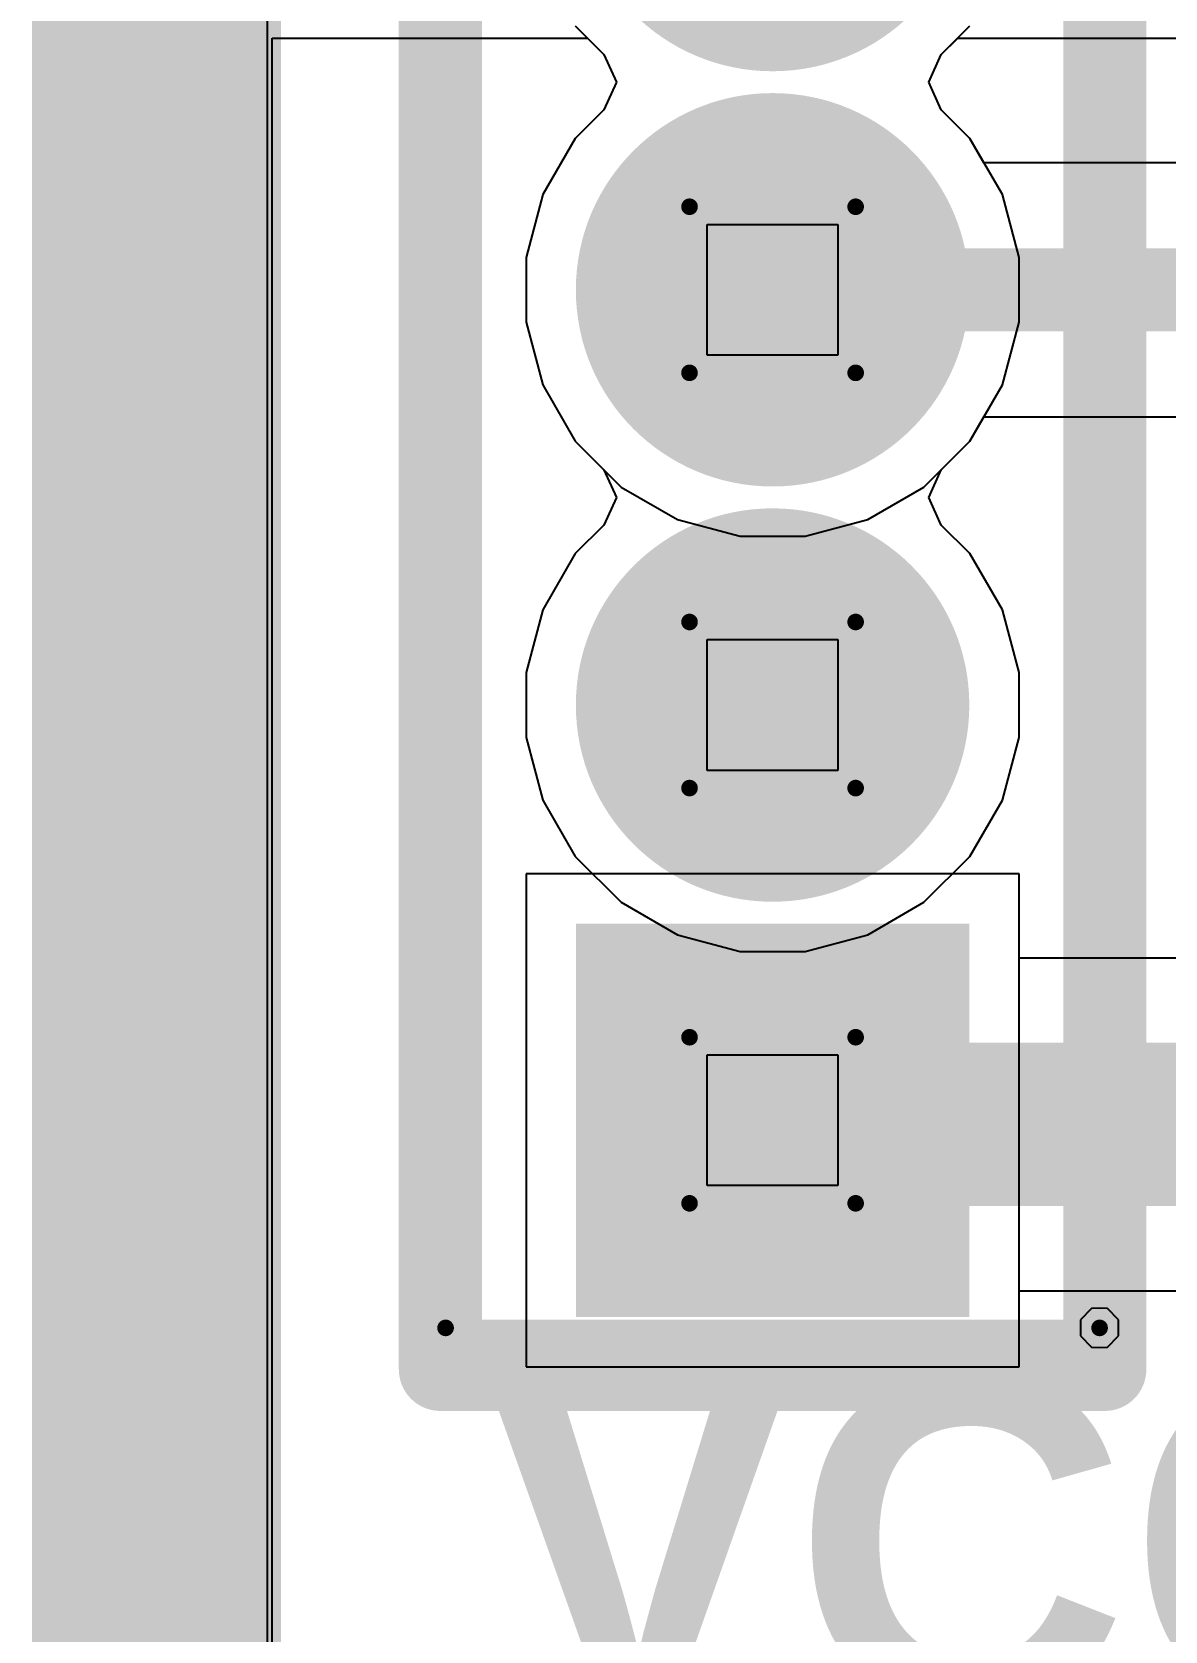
# Model space of a CAD drawing. Header units: inches. Extents: x -13 to 356, y -4 to 120.
# Drawn here: x -3.79 to -0.325, y 2.743 to 7.634 of the extents above; entities that cross this region are included whole.
import ezdxf

# ---------------------------------------------------------------- set-up
doc = ezdxf.new("R2010")
doc.units = ezdxf.units.IN
for name, color, linetype in [('Board_outline', 56, 'Continuous'), ('Bottom Layer', 5, 'Continuous'), ('Bottom Overlay', 54, 'Continuous'), ('Bottom Solder', 6, 'Continuous'), ('Drill Drawing', 1, 'Continuous'), ('GND', 16, 'Continuous'), ('Keep-Out Layer', 6, 'Continuous'), ('Mechanical 15', 56, 'Continuous'), ('Multi-Layer', 9, 'Continuous'), ('Pad Holes', 156, 'Continuous'), ('POWER', 76, 'Continuous'), ('Top Layer', 1, 'Continuous'), ('Top Overlay', 2, 'Continuous'), ('Top Solder', 216, 'Continuous')]:
    doc.layers.add(name, color=color, linetype=linetype)
doc.styles.add('Arial_Bold', font='', dxfattribs={"height": 0.2})
doc.styles.get('Arial_Bold').set_extended_font_data('Arial', bold=True)

# ---------------------------------------------------------------- blocks, each defined once
blk = doc.blocks.new('HDR_TH_5P_P1_27_V_M_1')
at = {"layer": 'Bottom Layer'}
blk.add_hatch(color=5, dxfattribs=at).paths.add_polyline_path([(-3.039999, 0.499999), (-2.040001, 0.499999), (-2.040001, -0.499999), (-3.039999, -0.499999)])
h = blk.add_hatch(color=5, dxfattribs=at)
edge = h.paths.add_edge_path()
edge.add_arc((-1.27, 0), 0.499999, 0, 360)
h = blk.add_hatch(color=5, dxfattribs=at)
edge = h.paths.add_edge_path()
edge.add_arc((0, 0), 0.499999, 0, 360)
h = blk.add_hatch(color=5, dxfattribs=at)
edge = h.paths.add_edge_path()
edge.add_arc((1.27, 0), 0.499999, 0, 360)
at = {"layer": 'Bottom Solder'}
blk.add_hatch(color=6, dxfattribs=at).paths.add_polyline_path([(-3.141599, 0.601599), (-1.938401, 0.601599), (-1.938401, -0.601599), (-3.141599, -0.601599)])
h = blk.add_hatch(color=6, dxfattribs=at)
edge = h.paths.add_edge_path()
edge.add_arc((-1.27, 0), 0.601599, 0, 360)
h = blk.add_hatch(color=6, dxfattribs=at)
edge = h.paths.add_edge_path()
edge.add_arc((0, 0), 0.601599, 0, 360)
h = blk.add_hatch(color=6, dxfattribs=at)
edge = h.paths.add_edge_path()
edge.add_arc((1.27, 0), 0.601599, 0, 360)
at = {"layer": 'GND'}
blk.add_hatch(color=16, dxfattribs=at).paths.add_polyline_path([(-3.039999, 0.499999), (-2.040001, 0.499999), (-2.040001, -0.499999), (-3.039999, -0.499999)])
h = blk.add_hatch(color=16, dxfattribs=at)
edge = h.paths.add_edge_path()
edge.add_arc((-1.27, 0), 0.499999, 0, 360)
h = blk.add_hatch(color=16, dxfattribs=at)
edge = h.paths.add_edge_path()
edge.add_arc((0, 0), 0.499999, 0, 360)
h = blk.add_hatch(color=16, dxfattribs=at)
edge = h.paths.add_edge_path()
edge.add_arc((1.27, 0), 0.499999, 0, 360)
at = {"layer": 'Multi-Layer'}
blk.add_hatch(color=9, dxfattribs=at).paths.add_polyline_path([(-3.039999, 0.499999), (-2.040001, 0.499999), (-2.040001, -0.499999), (-3.039999, -0.499999)])
h = blk.add_hatch(color=9, dxfattribs=at)
edge = h.paths.add_edge_path()
edge.add_arc((-1.27, 0), 0.499999, 0, 360)
h = blk.add_hatch(color=9, dxfattribs=at)
edge = h.paths.add_edge_path()
edge.add_arc((0, 0), 0.499999, 0, 360)
h = blk.add_hatch(color=9, dxfattribs=at)
edge = h.paths.add_edge_path()
edge.add_arc((1.27, 0), 0.499999, 0, 360)
at = {"layer": 'Pad Holes'}
h = blk.add_hatch(color=7, dxfattribs=at)
edge = h.paths.add_edge_path()
edge.add_arc((-2.54, 0), 0.350012, 0, 360)
h = blk.add_hatch(color=7, dxfattribs=at)
edge = h.paths.add_edge_path()
edge.add_arc((-1.27, 0), 0.350012, 0, 360)
h = blk.add_hatch(color=7, dxfattribs=at)
edge = h.paths.add_edge_path()
edge.add_arc((0, 0), 0.350012, 0, 360)
at = {"layer": 'POWER'}
blk.add_hatch(color=76, dxfattribs=at).paths.add_polyline_path([(-3.039999, 0.499999), (-2.040001, 0.499999), (-2.040001, -0.499999), (-3.039999, -0.499999)])
h = blk.add_hatch(color=76, dxfattribs=at)
edge = h.paths.add_edge_path()
edge.add_arc((-1.27, 0), 0.499999, 0, 360)
h = blk.add_hatch(color=76, dxfattribs=at)
edge = h.paths.add_edge_path()
edge.add_arc((0, 0), 0.499999, 0, 360)
h = blk.add_hatch(color=76, dxfattribs=at)
edge = h.paths.add_edge_path()
edge.add_arc((1.27, 0), 0.499999, 0, 360)
at = {"layer": 'Top Layer'}
blk.add_hatch(color=1, dxfattribs=at).paths.add_polyline_path([(-3.039999, 0.499999), (-2.040001, 0.499999), (-2.040001, -0.499999), (-3.039999, -0.499999)])
h = blk.add_hatch(color=1, dxfattribs=at)
edge = h.paths.add_edge_path()
edge.add_arc((-1.27, 0), 0.499999, 0, 360)
h = blk.add_hatch(color=1, dxfattribs=at)
edge = h.paths.add_edge_path()
edge.add_arc((0, 0), 0.499999, 0, 360)
h = blk.add_hatch(color=1, dxfattribs=at)
edge = h.paths.add_edge_path()
edge.add_arc((1.27, 0), 0.499999, 0, 360)
at = {"layer": 'Top Solder'}
blk.add_hatch(color=216, dxfattribs=at).paths.add_polyline_path([(-3.141599, 0.601599), (-1.938401, 0.601599), (-1.938401, -0.601599), (-3.141599, -0.601599)])
h = blk.add_hatch(color=216, dxfattribs=at)
edge = h.paths.add_edge_path()
edge.add_arc((-1.27, 0), 0.601599, 0, 360)
h = blk.add_hatch(color=216, dxfattribs=at)
edge = h.paths.add_edge_path()
edge.add_arc((0, 0), 0.601599, 0, 360)
h = blk.add_hatch(color=216, dxfattribs=at)
edge = h.paths.add_edge_path()
edge.add_arc((1.27, 0), 0.601599, 0, 360)
at = {"layer": 'Mechanical 15'}
for p, q in [((-2.7399996, 0.1999996), (-2.7399996, 0.1999996)), ((-2.7399996, 0.1999996), (-2.3400004, 0.1999996)), ((-2.7399996, -0.1999996), (-2.7399996, 0.1999996)), ((-2.3400004, 0.1999996), (-2.3400004, -0.1999996)), ((-1.4699996, 0.1999996), (-1.4699996, 0.1999996)), ((-1.4699996, 0.1999996), (-1.0700004, 0.1999996)), ((-1.4699996, -0.1999996), (-1.4699996, 0.1999996)), ((-1.0700004, 0.1999996), (-1.0700004, -0.1999996)), ((-0.1999996, 0.1999996), (-0.1999996, 0.1999996)), ((-0.1999996, 0.1999996), (0.1999996, 0.1999996)), ((-0.1999996, -0.1999996), (-0.1999996, 0.1999996)), ((0.1999996, 0.1999996), (0.1999996, -0.1999996)), ((-2.3400004, -0.1999996), (-2.7399996, -0.1999996)), ((-1.0700004, -0.1999996), (-1.4699996, -0.1999996)), ((0.1999996, -0.1999996), (-0.1999996, -0.1999996)), ((-3.23424804, -0.9757155999999999), (-3.23494654, -1.00004626)), ((-3.19934336, -0.94178374), (-3.23424804, -0.9757155999999999)), ((-3.15065918, -0.9417608799999999), (-3.19934336, -0.94178374)), ((-3.11572656, -0.9756648), (-3.15065918, -0.9417608799999999)), ((-3.11500774, -0.99999546), (-3.11572656, -0.9756648)), ((-3.23494654, -1.00004626), (-3.234944, -1.0000488)), ((-3.234944, -1.0000488), (-3.23422518, -1.02437946)), ((-3.23422518, -1.02437946), (-3.19929256, -1.05828338)), ((-3.15060838, -1.05826052), (-3.1157037, -1.02432866)), ((-3.1157037, -1.02432866), (-3.1150052, -0.999998)), ((-3.1150052, -0.999998), (-3.11500774, -0.99999546)), ((-3.19929256, -1.05828338), (-3.15060838, -1.05826052))]:
    blk.add_line(p, q, dxfattribs=at)
for points in [[(-3.175, 0.999998, 0.0508, 0.0508, 0), (-3.175, -0.999998, 0.0508, 0.0508, 0)], [(-3.175, 0.999998, 0.0508, 0.0508, 0), (3.175, 0.999998, 0.0508, 0.0508, 0)], [(-3.175, -0.999998, 0.0508, 0.0508, 0), (3.175, -0.999998, 0.0508, 0.0508, 0)]]:
    blk.add_lwpolyline(points, format="xyseb", dxfattribs=at)
for points in [[(-3.1877, 0.999998, 0.0254, 0.0254, 1), (-3.1623, 0.999998, 0.0254, 0.0254, 1)], [(-3.1877, 0.999998, 0.0254, 0.0254, 1), (-3.1623, 0.999998, 0.0254, 0.0254, 1)], [(-3.1877, -0.999998, 0.0254, 0.0254, 1), (-3.1623, -0.999998, 0.0254, 0.0254, 1)], [(-3.1877, -0.999998, 0.0254, 0.0254, 1), (-3.1623, -0.999998, 0.0254, 0.0254, 1)]]:
    blk.add_lwpolyline(points, format="xyseb", close=True, dxfattribs=at)
at = {"layer": 'Top Overlay'}
for points in [[(-3.302, 1.016, 0.254, 0.254, 0), (-3.302, -1.016, 0.254, 0.254, 0)], [(-3.302, 1.016, 0.254, 0.254, 0), (3.302, 1.016, 0.254, 0.254, 0)], [(-3.302, -1.016, 0.254, 0.254, 0), (3.302, -1.016, 0.254, 0.254, 0)]]:
    blk.add_lwpolyline(points, format="xyseb", dxfattribs=at)
for points in [[(-3.3655, 1.016, 0.127, 0.127, 1), (-3.2385, 1.016, 0.127, 0.127, 1)], [(-3.3655, 1.016, 0.127, 0.127, 1), (-3.2385, 1.016, 0.127, 0.127, 1)], [(-3.3655, -1.016, 0.127, 0.127, 1), (-3.2385, -1.016, 0.127, 0.127, 1)], [(-3.3655, -1.016, 0.127, 0.127, 1), (-3.2385, -1.016, 0.127, 0.127, 1)]]:
    blk.add_lwpolyline(points, format="xyseb", close=True, dxfattribs=at)

msp = doc.modelspace()

# ---------------------------------------------------------------- hatches: boundary and pattern name
at = {"layer": 'Top Layer'}
msp.add_hatch(color=1, dxfattribs=at).paths.add_polyline_path([(-1.52512522, 4.0426005), (0.4510659, 4.0426005), (0.4510659, 4.5425995), (-1.52512522, 4.5425995)])

# ---------------------------------------------------------------- linework, layer by layer
at = {"layer": 'Board_outline'}
for points in [[(-3.40893908, -2.08331816, 0.7619999999999999, 0.7619999999999999, 0), (-3.40893908, 42.67668122, 0.7619999999999999, 0.7619999999999999, 0)], [(-3.40893908, -2.08331816, 0.7619999999999999, 0.7619999999999999, 0), (-3.40893908, 42.67668122, 0.7619999999999999, 0.7619999999999999, 0)], [(-3.40893908, -2.08331816, 0.7619999999999999, 0.7619999999999999, 0), (-3.40893908, 42.67668122, 0.7619999999999999, 0.7619999999999999, 0)], [(-3.40893908, -2.10871816, 0.7619999999999999, 0.7619999999999999, 0), (-3.40893908, 42.65128121999999, 0.7619999999999999, 0.7619999999999999, 0)]]:
    msp.add_lwpolyline(points, format="xyseb", dxfattribs=at)
at = {"layer": 'Bottom Layer'}
for p, q in [((-3.07019706, -2.06044038), (-3.07019706, 42.67668122)), ((-2.12847682, 7.6523342), (-2.04093318, 7.56479056)), ((-1.00931726, 7.56479056), (-0.9217736199999998, 7.6523342)), ((-2.04093318, 7.56479056), (-2.00249282, 7.480299999999999)), ((-1.04775762, 7.480299999999999), (-1.00931726, 7.56479056)), ((-2.00249282, 7.480299999999999), (-2.04093318, 7.395809439999999)), ((-1.00931726, 7.395809439999999), (-1.04775762, 7.480299999999999)), ((-2.04093318, 7.395809439999999), (-2.12847682, 7.3082658)), ((-0.9217736199999998, 7.3082658), (-1.00931726, 7.395809439999999)), ((-2.12847682, 7.3082658), (-2.22774256, 7.136333199999999)), ((-0.87876126, 7.23376506), (-0.9217736199999998, 7.3082658)), ((2.66231116, 7.23376506), (-0.87876126, 7.23376506)), ((-2.22774256, 7.136333199999999), (-2.27912422, 6.944565739999999)), ((-2.27912422, 6.944565739999999), (-2.27912422, 6.746034259999999)), ((-2.27912422, 6.746034259999999), (-2.22774256, 6.5542668)), ((-2.22774256, 6.5542668), (-2.12847682, 6.3823342)), ((-0.9217736199999998, 6.3823342), (-0.87876126, 6.456834939999999)), ((-0.87876126, 6.456834939999999), (2.22729552, 6.456834939999999)), ((-2.12847682, 6.3823342), (-1.98809102, 6.241948399999999)), ((-1.06215942, 6.241948399999999), (-0.9217736199999998, 6.3823342)), ((-1.98809102, 6.241948399999999), (-1.81615842, 6.142682659999999)), ((-1.23409202, 6.142682659999999), (-1.06215942, 6.241948399999999)), ((-1.81615842, 6.142682659999999), (-1.62439096, 6.091301)), ((-1.42585948, 6.091301), (-1.23409202, 6.142682659999999)), ((-1.62439096, 6.091301), (-1.42585948, 6.091301)), ((-0.77112622, 5.059298999999999), (-2.27912422, 5.059298999999999)), ((-2.27912422, 5.059298999999999), (-2.27912422, 3.551301)), ((-0.77112622, 3.551301), (-0.77112622, 5.059298999999999)), ((-2.27912422, 3.551301), (-0.77112622, 3.551301))]:
    msp.add_line(p, q, dxfattribs=at)
msp.add_lwpolyline([(-1.52512522, 6.8453, 0.254, 0.254, 0), (2.82321762, 6.8453, 0.254, 0.254, 0)], format="xyseb", dxfattribs=at)
msp.add_lwpolyline([(-1.58862522, 6.8453, 0.127, 0.127, 1), (-1.46162522, 6.8453, 0.127, 0.127, 1)], format="xyseb", close=True, dxfattribs=at)
at = {"layer": 'Bottom Overlay'}
msp.add_lwpolyline([(-3.40893908, -2.08331816, 0.7619999999999999, 0.7619999999999999, 0), (-3.40893908, 42.67668122, 0.7619999999999999, 0.7619999999999999, 0)], format="xyseb", dxfattribs=at)
at = {"layer": 'Drill Drawing'}
for points in [[(-1.77912522, 7.0993, 0.0508, 0.0508, 0), (-1.27112522, 7.0993, 0.0508, 0.0508, 0)], [(-1.77912522, 6.591299999999999, 0.0508, 0.0508, 0), (-1.77912522, 7.0993, 0.0508, 0.0508, 0)], [(-1.27112522, 6.591299999999999, 0.0508, 0.0508, 0), (-1.27112522, 7.0993, 0.0508, 0.0508, 0)], [(-1.77912522, 6.591299999999999, 0.0508, 0.0508, 0), (-1.27112522, 6.591299999999999, 0.0508, 0.0508, 0)], [(-1.77912522, 5.8293, 0.0508, 0.0508, 0), (-1.27112522, 5.8293, 0.0508, 0.0508, 0)], [(-1.77912522, 5.3213, 0.0508, 0.0508, 0), (-1.77912522, 5.8293, 0.0508, 0.0508, 0)], [(-1.27112522, 5.3213, 0.0508, 0.0508, 0), (-1.27112522, 5.8293, 0.0508, 0.0508, 0)], [(-1.77912522, 5.3213, 0.0508, 0.0508, 0), (-1.27112522, 5.3213, 0.0508, 0.0508, 0)], [(-1.77912522, 4.559299999999999, 0.0508, 0.0508, 0), (-1.27112522, 4.559299999999999, 0.0508, 0.0508, 0)], [(-1.77912522, 4.051299999999999, 0.0508, 0.0508, 0), (-1.77912522, 4.559299999999999, 0.0508, 0.0508, 0)], [(-1.27112522, 4.051299999999999, 0.0508, 0.0508, 0), (-1.27112522, 4.559299999999999, 0.0508, 0.0508, 0)], [(-1.77912522, 4.051299999999999, 0.0508, 0.0508, 0), (-1.27112522, 4.051299999999999, 0.0508, 0.0508, 0)]]:
    msp.add_lwpolyline(points, format="xyseb", dxfattribs=at)
for points in [[(-1.79182522, 7.0993, 0.0254, 0.0254, 1), (-1.76642522, 7.0993, 0.0254, 0.0254, 1)], [(-1.79182522, 7.0993, 0.0254, 0.0254, 1), (-1.76642522, 7.0993, 0.0254, 0.0254, 1)], [(-1.28382522, 7.0993, 0.0254, 0.0254, 1), (-1.25842522, 7.0993, 0.0254, 0.0254, 1)], [(-1.28382522, 7.0993, 0.0254, 0.0254, 1), (-1.25842522, 7.0993, 0.0254, 0.0254, 1)], [(-1.79182522, 6.591299999999999, 0.0254, 0.0254, 1), (-1.76642522, 6.591299999999999, 0.0254, 0.0254, 1)], [(-1.79182522, 6.591299999999999, 0.0254, 0.0254, 1), (-1.76642522, 6.591299999999999, 0.0254, 0.0254, 1)], [(-1.28382522, 6.591299999999999, 0.0254, 0.0254, 1), (-1.25842522, 6.591299999999999, 0.0254, 0.0254, 1)], [(-1.28382522, 6.591299999999999, 0.0254, 0.0254, 1), (-1.25842522, 6.591299999999999, 0.0254, 0.0254, 1)], [(-1.79182522, 5.8293, 0.0254, 0.0254, 1), (-1.76642522, 5.8293, 0.0254, 0.0254, 1)], [(-1.79182522, 5.8293, 0.0254, 0.0254, 1), (-1.76642522, 5.8293, 0.0254, 0.0254, 1)], [(-1.28382522, 5.8293, 0.0254, 0.0254, 1), (-1.25842522, 5.8293, 0.0254, 0.0254, 1)], [(-1.28382522, 5.8293, 0.0254, 0.0254, 1), (-1.25842522, 5.8293, 0.0254, 0.0254, 1)], [(-1.79182522, 5.3213, 0.0254, 0.0254, 1), (-1.76642522, 5.3213, 0.0254, 0.0254, 1)], [(-1.79182522, 5.3213, 0.0254, 0.0254, 1), (-1.76642522, 5.3213, 0.0254, 0.0254, 1)], [(-1.28382522, 5.3213, 0.0254, 0.0254, 1), (-1.25842522, 5.3213, 0.0254, 0.0254, 1)], [(-1.28382522, 5.3213, 0.0254, 0.0254, 1), (-1.25842522, 5.3213, 0.0254, 0.0254, 1)], [(-1.79182522, 4.559299999999999, 0.0254, 0.0254, 1), (-1.76642522, 4.559299999999999, 0.0254, 0.0254, 1)], [(-1.79182522, 4.559299999999999, 0.0254, 0.0254, 1), (-1.76642522, 4.559299999999999, 0.0254, 0.0254, 1)], [(-1.28382522, 4.559299999999999, 0.0254, 0.0254, 1), (-1.25842522, 4.559299999999999, 0.0254, 0.0254, 1)], [(-1.28382522, 4.559299999999999, 0.0254, 0.0254, 1), (-1.25842522, 4.559299999999999, 0.0254, 0.0254, 1)], [(-1.79182522, 4.051299999999999, 0.0254, 0.0254, 1), (-1.76642522, 4.051299999999999, 0.0254, 0.0254, 1)], [(-1.79182522, 4.051299999999999, 0.0254, 0.0254, 1), (-1.76642522, 4.051299999999999, 0.0254, 0.0254, 1)], [(-1.28382522, 4.051299999999999, 0.0254, 0.0254, 1), (-1.25842522, 4.051299999999999, 0.0254, 0.0254, 1)], [(-1.28382522, 4.051299999999999, 0.0254, 0.0254, 1), (-1.25842522, 4.051299999999999, 0.0254, 0.0254, 1)]]:
    msp.add_lwpolyline(points, format="xyseb", close=True, dxfattribs=at)
at = {"layer": 'GND'}
for p, q in [((-3.07019706, -2.06044038), (-3.07019706, 42.67668122)), ((-2.12847682, 7.6523342), (-2.04093318, 7.56479056)), ((-1.00931726, 7.56479056), (-0.9217736199999998, 7.6523342)), ((-2.04093318, 7.56479056), (-2.00249282, 7.480299999999999)), ((-1.04775762, 7.480299999999999), (-1.00931726, 7.56479056)), ((-2.00249282, 7.480299999999999), (-2.04093318, 7.395809439999999)), ((-1.00931726, 7.395809439999999), (-1.04775762, 7.480299999999999)), ((-2.04093318, 7.395809439999999), (-2.12847682, 7.3082658)), ((-0.9217736199999998, 7.3082658), (-1.00931726, 7.395809439999999)), ((-2.12847682, 7.3082658), (-2.22774256, 7.136333199999999)), ((-0.82250788, 7.136333199999999), (-0.9217736199999998, 7.3082658)), ((-2.22774256, 7.136333199999999), (-2.27912422, 6.944565739999999)), ((-0.77112622, 6.944565739999999), (-0.82250788, 7.136333199999999)), ((-2.27912422, 6.944565739999999), (-2.27912422, 6.746034259999999)), ((-0.77112622, 6.746034259999999), (-0.77112622, 6.944565739999999)), ((-2.27912422, 6.746034259999999), (-2.22774256, 6.5542668)), ((-0.82250788, 6.5542668), (-0.77112622, 6.746034259999999)), ((-2.22774256, 6.5542668), (-2.12847682, 6.3823342)), ((-0.9217736199999998, 6.3823342), (-0.82250788, 6.5542668)), ((-2.12847682, 6.3823342), (-1.98809102, 6.241948399999999)), ((-1.06215942, 6.241948399999999), (-0.9217736199999998, 6.3823342)), ((-1.98809102, 6.241948399999999), (-1.81615842, 6.142682659999999)), ((-1.23409202, 6.142682659999999), (-1.06215942, 6.241948399999999)), ((-1.81615842, 6.142682659999999), (-1.62439096, 6.091301)), ((-1.42585948, 6.091301), (-1.23409202, 6.142682659999999)), ((-1.62439096, 6.091301), (-1.42585948, 6.091301)), ((-0.77112622, 5.059298999999999), (-2.27912422, 5.059298999999999)), ((-2.27912422, 5.059298999999999), (-2.27912422, 3.551301)), ((-0.77112622, 3.551301), (-0.77112622, 5.059298999999999)), ((-2.27912422, 3.551301), (-0.77112622, 3.551301))]:
    msp.add_line(p, q, dxfattribs=at)
at = {"layer": 'Keep-Out Layer'}
msp.add_lwpolyline([(-3.40893908, -2.08331816, 0.156464, 0.156464, 0), (-3.40893908, 42.67668122, 0.156464, 0.156464, 0)], format="xyseb", dxfattribs=at)
msp.add_lwpolyline([(-3.40893908, -2.08331816, 0.156464, 0.156464, 0), (-3.40893908, 42.67668122, 0.156464, 0.156464, 0)], format="xyseb", dxfattribs=at)
at = {"layer": 'POWER'}
for p, q in [((-3.05552094, -2.13706202), (-3.05552094, 7.615301)), ((-3.05552094, 7.615301), (-2.09144362, 7.615301)), ((-2.09144362, 7.615301), (-2.04093318, 7.56479056)), ((-1.00931726, 7.56479056), (-0.95880682, 7.615301)), ((-0.95880682, 7.615301), (7.246452359999999, 7.615301)), ((-2.04093318, 7.56479056), (-2.00249282, 7.480299999999999)), ((-1.04775762, 7.480299999999999), (-1.00931726, 7.56479056)), ((-2.00249282, 7.480299999999999), (-2.04093318, 7.395809439999999)), ((-1.00931726, 7.395809439999999), (-1.04775762, 7.480299999999999)), ((-2.04093318, 7.395809439999999), (-2.12847682, 7.3082658)), ((-0.9217736199999998, 7.3082658), (-1.00931726, 7.395809439999999)), ((-2.12847682, 7.3082658), (-2.22774256, 7.136333199999999)), ((-0.82250788, 7.136333199999999), (-0.9217736199999998, 7.3082658)), ((-2.22774256, 7.136333199999999), (-2.27912422, 6.944565739999999)), ((-0.77112622, 6.944565739999999), (-0.82250788, 7.136333199999999)), ((-2.27912422, 6.944565739999999), (-2.27912422, 6.746034259999999)), ((-0.77112622, 6.746034259999999), (-0.77112622, 6.944565739999999)), ((-2.27912422, 6.746034259999999), (-2.22774256, 6.5542668)), ((-0.82250788, 6.5542668), (-0.77112622, 6.746034259999999)), ((-2.22774256, 6.5542668), (-2.12847682, 6.3823342)), ((-0.9217736199999998, 6.3823342), (-0.82250788, 6.5542668)), ((-2.12847682, 6.3823342), (-2.04093318, 6.29479056)), ((-1.00931726, 6.29479056), (-0.9217736199999998, 6.3823342)), ((-2.04093318, 6.29479056), (-2.00249282, 6.210299999999999)), ((-1.04775762, 6.210299999999999), (-1.00931726, 6.29479056)), ((-2.00249282, 6.210299999999999), (-2.04093318, 6.125809439999999)), ((-1.00931726, 6.125809439999999), (-1.04775762, 6.210299999999999)), ((-2.04093318, 6.125809439999999), (-2.12847682, 6.0382658)), ((-0.9217736199999998, 6.0382658), (-1.00931726, 6.125809439999999)), ((-2.12847682, 6.0382658), (-2.22774256, 5.8663332)), ((-0.82250788, 5.8663332), (-0.9217736199999998, 6.0382658)), ((-2.22774256, 5.8663332), (-2.27912422, 5.674565739999999)), ((-0.77112622, 5.674565739999999), (-0.82250788, 5.8663332)), ((-2.27912422, 5.674565739999999), (-2.27912422, 5.47603426)), ((-0.77112622, 5.47603426), (-0.77112622, 5.674565739999999)), ((-2.27912422, 5.47603426), (-2.22774256, 5.2842668)), ((-0.82250788, 5.2842668), (-0.77112622, 5.47603426)), ((-2.22774256, 5.2842668), (-2.12847682, 5.1123342)), ((-0.9217736199999998, 5.1123342), (-0.82250788, 5.2842668)), ((-2.12847682, 5.1123342), (-1.98809102, 4.9719484)), ((-1.06215942, 4.9719484), (-0.9217736199999998, 5.1123342)), ((-1.98809102, 4.9719484), (-1.81615842, 4.87268266)), ((-1.23409202, 4.87268266), (-1.06215942, 4.9719484)), ((-1.81615842, 4.87268266), (-1.62439096, 4.821301)), ((-1.42585948, 4.821301), (-1.23409202, 4.87268266)), ((-1.62439096, 4.821301), (-1.42585948, 4.821301))]:
    msp.add_line(p, q, dxfattribs=at)
at = {"layer": 'Top Layer'}
for p, q in [((-3.07019706, -2.06044038), (-3.07019706, 42.67668122)), ((-2.12847682, 7.6523342), (-2.04093318, 7.56479056)), ((-1.00931726, 7.56479056), (-0.9217736199999998, 7.6523342)), ((-2.04093318, 7.56479056), (-2.00249282, 7.480299999999999)), ((-1.04775762, 7.480299999999999), (-1.00931726, 7.56479056)), ((-2.00249282, 7.480299999999999), (-2.04093318, 7.395809439999999)), ((-1.00931726, 7.395809439999999), (-1.04775762, 7.480299999999999)), ((-2.04093318, 7.395809439999999), (-2.12847682, 7.3082658)), ((-0.9217736199999998, 7.3082658), (-1.00931726, 7.395809439999999)), ((-2.12847682, 7.3082658), (-2.22774256, 7.136333199999999)), ((-0.82250788, 7.136333199999999), (-0.9217736199999998, 7.3082658)), ((-2.22774256, 7.136333199999999), (-2.27912422, 6.944565739999999)), ((-0.77112622, 6.944565739999999), (-0.82250788, 7.136333199999999)), ((-2.27912422, 6.944565739999999), (-2.27912422, 6.746034259999999)), ((-0.77112622, 6.746034259999999), (-0.77112622, 6.944565739999999)), ((-2.27912422, 6.746034259999999), (-2.22774256, 6.5542668)), ((-0.82250788, 6.5542668), (-0.77112622, 6.746034259999999)), ((-2.22774256, 6.5542668), (-2.12847682, 6.3823342)), ((-0.9217736199999998, 6.3823342), (-0.82250788, 6.5542668)), ((-2.12847682, 6.3823342), (-1.98809102, 6.241948399999999)), ((-1.06215942, 6.241948399999999), (-0.9217736199999998, 6.3823342)), ((-1.98809102, 6.241948399999999), (-1.81615842, 6.142682659999999)), ((-1.23409202, 6.142682659999999), (-1.06215942, 6.241948399999999)), ((-1.81615842, 6.142682659999999), (-1.62439096, 6.091301)), ((-1.42585948, 6.091301), (-1.23409202, 6.142682659999999)), ((-1.62439096, 6.091301), (-1.42585948, 6.091301)), ((-0.77112622, 5.059298999999999), (-2.27912422, 5.059298999999999)), ((-2.27912422, 5.059298999999999), (-2.27912422, 3.551301)), ((-0.77112622, 4.801575359999999), (-0.77112622, 5.059298999999999)), ((0.45106844, 4.801575359999999), (-0.77112622, 4.801575359999999)), ((-0.77112622, 3.551301), (-0.77112622, 3.78362464)), ((-0.77112622, 3.78362464), (0.45106844, 3.78362464)), ((-2.27912422, 3.551301), (-0.77112622, 3.551301))]:
    msp.add_line(p, q, dxfattribs=at)
at = {"layer": 'Top Overlay'}
msp.add_lwpolyline([(-3.40893908, -2.10871816, 0.7619999999999999, 0.7619999999999999, 0), (-3.40893908, 42.65128121999999, 0.7619999999999999, 0.7619999999999999, 0)], format="xyseb", dxfattribs=at)

# ---------------------------------------------------------------- block references
at = {"rotation": 90}
msp.add_blockref('HDR_TH_5P_P1_27_V_M_1', (-1.52512522, 6.8453), dxfattribs=at)

# ---------------------------------------------------------------- texts
at = {"layer": 'Top Overlay', "style": 'Arial_Bold'}
msp.add_text('VCC', height=1.016, rotation=360, dxfattribs=at).set_placement((-2.40959132, 2.50646946))

doc.saveas('drawing.dxf')
